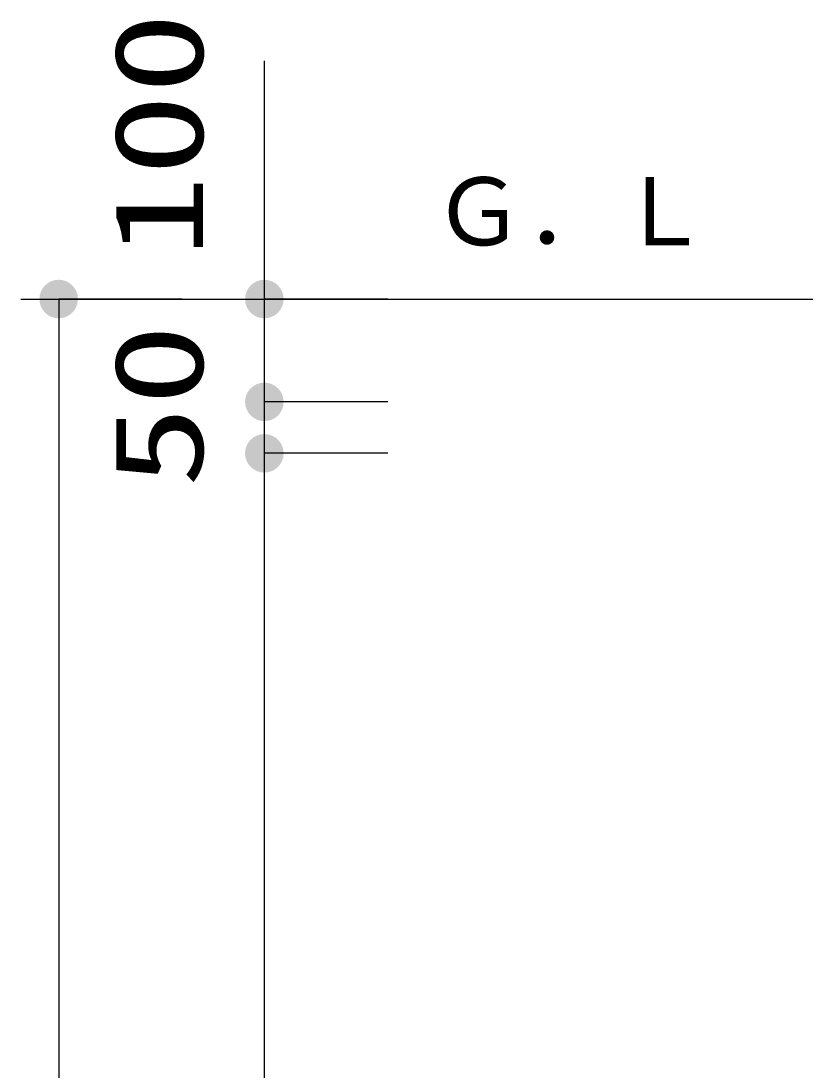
# Model space of a CAD drawing. Units: millimetres, scale not verified. Extents: x -9535 to 7784, y -6883 to 5195.
# Drawn here: x -2100 to -1337, y -2621 to -1601 of the extents above; entities that cross this region are included whole.
import ezdxf
from ezdxf.enums import TextEntityAlignment as Align

# ---------------------------------------------------------------- set-up
doc = ezdxf.new("R2010")
doc.units = ezdxf.units.MM
doc.header["$LTSCALE"] = 30
doc.layers.add('0-2_SEISAKU', color=2, linetype='Continuous', lineweight=25)
doc.layers.add('0-6_SUNPO', color=7, linetype='Continuous', lineweight=25)
doc.styles.add('MS Gothic', font='')
doc.styles.add('ＭＳ ゴシック', font='')
doc.styles.get('MS Gothic').set_extended_font_data('MS Gothic')
doc.styles.get('ＭＳ ゴシック').set_extended_font_data('MS Gothic')

msp = doc.modelspace()

# ---------------------------------------------------------------- linework, layer by layer
at = {"layer": '0-2_SEISAKU'}
msp.add_line((-2099.58, -1870.99), (120.76, -1870.99), dxfattribs=at)
at = {"layer": '0-6_SUNPO', "color": 4}
for p, q in [((-1862.91, -1870.99), (-1862.91, -1639.54)), ((-1942.91, -1870.99), (-2062.91, -1870.99)), ((-2062.91, -1870.99), (-2062.91, -3970.99)), ((-1742.91, -1870.99), (-1862.91, -1870.99)), ((-1862.91, -1970.99), (-1862.91, -1870.99)), ((-1742.91, -1970.99), (-1862.91, -1970.99)), ((-1862.91, -2020.99), (-1862.91, -1970.99)), ((-1742.91, -1970.99), (-1862.91, -1970.99)), ((-1742.91, -2020.99), (-1862.91, -2020.99)), ((-1862.91, -3720.99), (-1862.91, -2020.99)), ((-1742.91, -2020.99), (-1862.91, -2020.99))]:
    msp.add_line(p, q, dxfattribs=at)
at = {"layer": '0-6_SUNPO'}
for points in [[(-2073.33, -1855.4), (-2062.91, -1870.99), (-2076.17, -1857.73)], [(-2070.09, -1853.67), (-2062.91, -1870.99), (-2073.33, -1855.4)], [(-2066.57, -1852.6), (-2062.91, -1870.99), (-2070.09, -1853.67)], [(-2062.91, -1852.24), (-2062.91, -1870.99), (-2066.57, -1852.6)], [(-2059.25, -1852.6), (-2062.91, -1870.99), (-2062.91, -1852.24)], [(-2055.74, -1853.67), (-2062.91, -1870.99), (-2059.25, -1852.6)], [(-2052.49, -1855.4), (-2062.91, -1870.99), (-2055.74, -1853.67)], [(-2049.65, -1857.73), (-2062.91, -1870.99), (-2052.49, -1855.4)], [(-1873.33, -1855.4), (-1862.91, -1870.99), (-1876.17, -1857.73)], [(-1870.09, -1853.67), (-1862.91, -1870.99), (-1873.33, -1855.4)], [(-1866.57, -1852.6), (-1862.91, -1870.99), (-1870.09, -1853.67)], [(-1862.91, -1852.24), (-1862.91, -1870.99), (-1866.57, -1852.6)], [(-1859.25, -1852.6), (-1862.91, -1870.99), (-1862.91, -1852.24)], [(-1855.74, -1853.67), (-1862.91, -1870.99), (-1859.25, -1852.6)], [(-1852.49, -1855.4), (-1862.91, -1870.99), (-1855.74, -1853.67)], [(-1849.65, -1857.73), (-1862.91, -1870.99), (-1852.49, -1855.4)], [(-2080.23, -1863.81), (-2062.91, -1870.99), (-2081.3, -1867.33)], [(-2078.5, -1860.57), (-2062.91, -1870.99), (-2080.23, -1863.81)], [(-2076.17, -1857.73), (-2062.91, -1870.99), (-2078.5, -1860.57)], [(-2047.32, -1860.57), (-2062.91, -1870.99), (-2049.65, -1857.73)], [(-2045.59, -1863.81), (-2062.91, -1870.99), (-2047.32, -1860.57)], [(-2044.52, -1867.33), (-2062.91, -1870.99), (-2045.59, -1863.81)], [(-1880.23, -1863.81), (-1862.91, -1870.99), (-1881.3, -1867.33)], [(-1878.5, -1860.57), (-1862.91, -1870.99), (-1880.23, -1863.81)], [(-1876.17, -1857.73), (-1862.91, -1870.99), (-1878.5, -1860.57)], [(-1847.32, -1860.57), (-1862.91, -1870.99), (-1849.65, -1857.73)], [(-1845.59, -1863.81), (-1862.91, -1870.99), (-1847.32, -1860.57)], [(-1844.52, -1867.33), (-1862.91, -1870.99), (-1845.59, -1863.81)], [(-2081.3, -1867.33), (-2062.91, -1870.99), (-2081.66, -1870.99)], [(-2081.66, -1870.99), (-2062.91, -1870.99), (-2081.3, -1874.65)], [(-2081.3, -1874.65), (-2062.91, -1870.99), (-2080.23, -1878.16)], [(-2080.23, -1878.16), (-2062.91, -1870.99), (-2078.5, -1881.41)], [(-2078.5, -1881.41), (-2062.91, -1870.99), (-2076.17, -1884.25)], [(-2076.17, -1884.25), (-2062.91, -1870.99), (-2073.33, -1886.58)], [(-2073.33, -1886.58), (-2062.91, -1870.99), (-2070.09, -1888.31)], [(-2070.09, -1888.31), (-2062.91, -1870.99), (-2066.57, -1889.38)], [(-2066.57, -1889.38), (-2062.91, -1870.99), (-2062.91, -1889.74)], [(-2044.16, -1870.99), (-2062.91, -1870.99), (-2044.52, -1867.33)], [(-2062.91, -1889.74), (-2062.91, -1870.99), (-2059.25, -1889.38)], [(-2059.25, -1889.38), (-2062.91, -1870.99), (-2055.74, -1888.31)], [(-2055.74, -1888.31), (-2062.91, -1870.99), (-2052.49, -1886.58)], [(-2052.49, -1886.58), (-2062.91, -1870.99), (-2049.65, -1884.25)], [(-2049.65, -1884.25), (-2062.91, -1870.99), (-2047.32, -1881.41)], [(-2047.32, -1881.41), (-2062.91, -1870.99), (-2045.59, -1878.16)], [(-2045.59, -1878.16), (-2062.91, -1870.99), (-2044.52, -1874.65)], [(-2044.52, -1874.65), (-2062.91, -1870.99), (-2044.16, -1870.99)], [(-1881.3, -1867.33), (-1862.91, -1870.99), (-1881.66, -1870.99)], [(-1881.66, -1870.99), (-1862.91, -1870.99), (-1881.3, -1874.65)], [(-1881.3, -1874.65), (-1862.91, -1870.99), (-1880.23, -1878.16)], [(-1880.23, -1878.16), (-1862.91, -1870.99), (-1878.5, -1881.41)], [(-1878.5, -1881.41), (-1862.91, -1870.99), (-1876.17, -1884.25)], [(-1876.17, -1884.25), (-1862.91, -1870.99), (-1873.33, -1886.58)], [(-1873.33, -1886.58), (-1862.91, -1870.99), (-1870.09, -1888.31)], [(-1870.09, -1888.31), (-1862.91, -1870.99), (-1866.57, -1889.38)], [(-1866.57, -1889.38), (-1862.91, -1870.99), (-1862.91, -1889.74)], [(-1844.16, -1870.99), (-1862.91, -1870.99), (-1844.52, -1867.33)], [(-1862.91, -1889.74), (-1862.91, -1870.99), (-1859.25, -1889.38)], [(-1859.25, -1889.38), (-1862.91, -1870.99), (-1855.74, -1888.31)], [(-1855.74, -1888.31), (-1862.91, -1870.99), (-1852.49, -1886.58)], [(-1852.49, -1886.58), (-1862.91, -1870.99), (-1849.65, -1884.25)], [(-1849.65, -1884.25), (-1862.91, -1870.99), (-1847.32, -1881.41)], [(-1847.32, -1881.41), (-1862.91, -1870.99), (-1845.59, -1878.16)], [(-1845.59, -1878.16), (-1862.91, -1870.99), (-1844.52, -1874.65)], [(-1844.52, -1874.65), (-1862.91, -1870.99), (-1844.16, -1870.99)], [(-1876.17, -1957.73), (-1862.91, -1970.99), (-1878.5, -1960.57)], [(-1876.17, -1957.73), (-1862.91, -1970.99), (-1878.5, -1960.57)], [(-1873.33, -1955.4), (-1862.91, -1970.99), (-1876.17, -1957.73)], [(-1873.33, -1955.4), (-1862.91, -1970.99), (-1876.17, -1957.73)], [(-1870.09, -1953.67), (-1862.91, -1970.99), (-1873.33, -1955.4)], [(-1870.09, -1953.67), (-1862.91, -1970.99), (-1873.33, -1955.4)], [(-1866.57, -1952.6), (-1862.91, -1970.99), (-1870.09, -1953.67)], [(-1866.57, -1952.6), (-1862.91, -1970.99), (-1870.09, -1953.67)], [(-1862.91, -1952.24), (-1862.91, -1970.99), (-1866.57, -1952.6)], [(-1862.91, -1952.24), (-1862.91, -1970.99), (-1866.57, -1952.6)], [(-1859.25, -1952.6), (-1862.91, -1970.99), (-1862.91, -1952.24)], [(-1859.25, -1952.6), (-1862.91, -1970.99), (-1862.91, -1952.24)], [(-1855.74, -1953.67), (-1862.91, -1970.99), (-1859.25, -1952.6)], [(-1855.74, -1953.67), (-1862.91, -1970.99), (-1859.25, -1952.6)], [(-1852.49, -1955.4), (-1862.91, -1970.99), (-1855.74, -1953.67)], [(-1852.49, -1955.4), (-1862.91, -1970.99), (-1855.74, -1953.67)], [(-1849.65, -1957.73), (-1862.91, -1970.99), (-1852.49, -1955.4)], [(-1849.65, -1957.73), (-1862.91, -1970.99), (-1852.49, -1955.4)], [(-1847.32, -1960.57), (-1862.91, -1970.99), (-1849.65, -1957.73)], [(-1847.32, -1960.57), (-1862.91, -1970.99), (-1849.65, -1957.73)], [(-1881.3, -1967.33), (-1862.91, -1970.99), (-1881.66, -1970.99)], [(-1881.3, -1967.33), (-1862.91, -1970.99), (-1881.66, -1970.99)], [(-1880.23, -1963.81), (-1862.91, -1970.99), (-1881.3, -1967.33)], [(-1880.23, -1963.81), (-1862.91, -1970.99), (-1881.3, -1967.33)], [(-1878.5, -1960.57), (-1862.91, -1970.99), (-1880.23, -1963.81)], [(-1878.5, -1960.57), (-1862.91, -1970.99), (-1880.23, -1963.81)], [(-1845.59, -1963.81), (-1862.91, -1970.99), (-1847.32, -1960.57)], [(-1845.59, -1963.81), (-1862.91, -1970.99), (-1847.32, -1960.57)], [(-1844.52, -1967.33), (-1862.91, -1970.99), (-1845.59, -1963.81)], [(-1844.52, -1967.33), (-1862.91, -1970.99), (-1845.59, -1963.81)], [(-1844.16, -1970.99), (-1862.91, -1970.99), (-1844.52, -1967.33)], [(-1844.16, -1970.99), (-1862.91, -1970.99), (-1844.52, -1967.33)], [(-1881.66, -1970.99), (-1862.91, -1970.99), (-1881.3, -1974.65)], [(-1881.66, -1970.99), (-1862.91, -1970.99), (-1881.3, -1974.65)], [(-1881.3, -1974.65), (-1862.91, -1970.99), (-1880.23, -1978.16)], [(-1881.3, -1974.65), (-1862.91, -1970.99), (-1880.23, -1978.16)], [(-1880.23, -1978.16), (-1862.91, -1970.99), (-1878.5, -1981.41)], [(-1880.23, -1978.16), (-1862.91, -1970.99), (-1878.5, -1981.41)], [(-1878.5, -1981.41), (-1862.91, -1970.99), (-1876.17, -1984.25)], [(-1878.5, -1981.41), (-1862.91, -1970.99), (-1876.17, -1984.25)], [(-1876.17, -1984.25), (-1862.91, -1970.99), (-1873.33, -1986.58)], [(-1876.17, -1984.25), (-1862.91, -1970.99), (-1873.33, -1986.58)], [(-1873.33, -1986.58), (-1862.91, -1970.99), (-1870.09, -1988.31)], [(-1873.33, -1986.58), (-1862.91, -1970.99), (-1870.09, -1988.31)], [(-1870.09, -1988.31), (-1862.91, -1970.99), (-1866.57, -1989.38)], [(-1870.09, -1988.31), (-1862.91, -1970.99), (-1866.57, -1989.38)], [(-1866.57, -1989.38), (-1862.91, -1970.99), (-1862.91, -1989.74)], [(-1866.57, -1989.38), (-1862.91, -1970.99), (-1862.91, -1989.74)], [(-1862.91, -1989.74), (-1862.91, -1970.99), (-1859.25, -1989.38)], [(-1859.25, -1989.38), (-1862.91, -1970.99), (-1855.74, -1988.31)], [(-1855.74, -1988.31), (-1862.91, -1970.99), (-1852.49, -1986.58)], [(-1852.49, -1986.58), (-1862.91, -1970.99), (-1849.65, -1984.25)], [(-1849.65, -1984.25), (-1862.91, -1970.99), (-1847.32, -1981.41)], [(-1847.32, -1981.41), (-1862.91, -1970.99), (-1845.59, -1978.16)], [(-1845.59, -1978.16), (-1862.91, -1970.99), (-1844.52, -1974.65)], [(-1844.52, -1974.65), (-1862.91, -1970.99), (-1844.16, -1970.99)], [(-1862.91, -1989.74), (-1862.91, -1970.99), (-1859.25, -1989.38)], [(-1859.25, -1989.38), (-1862.91, -1970.99), (-1855.74, -1988.31)], [(-1855.74, -1988.31), (-1862.91, -1970.99), (-1852.49, -1986.58)], [(-1852.49, -1986.58), (-1862.91, -1970.99), (-1849.65, -1984.25)], [(-1849.65, -1984.25), (-1862.91, -1970.99), (-1847.32, -1981.41)], [(-1847.32, -1981.41), (-1862.91, -1970.99), (-1845.59, -1978.16)], [(-1845.59, -1978.16), (-1862.91, -1970.99), (-1844.52, -1974.65)], [(-1844.52, -1974.65), (-1862.91, -1970.99), (-1844.16, -1970.99)], [(-1876.17, -2007.73), (-1862.91, -2020.99), (-1878.5, -2010.57)], [(-1876.17, -2007.73), (-1862.91, -2020.99), (-1878.5, -2010.57)], [(-1873.33, -2005.4), (-1862.91, -2020.99), (-1876.17, -2007.73)], [(-1873.33, -2005.4), (-1862.91, -2020.99), (-1876.17, -2007.73)], [(-1870.09, -2003.67), (-1862.91, -2020.99), (-1873.33, -2005.4)], [(-1870.09, -2003.67), (-1862.91, -2020.99), (-1873.33, -2005.4)], [(-1866.57, -2002.6), (-1862.91, -2020.99), (-1870.09, -2003.67)], [(-1866.57, -2002.6), (-1862.91, -2020.99), (-1870.09, -2003.67)], [(-1862.91, -2002.24), (-1862.91, -2020.99), (-1866.57, -2002.6)], [(-1862.91, -2002.24), (-1862.91, -2020.99), (-1866.57, -2002.6)], [(-1859.25, -2002.6), (-1862.91, -2020.99), (-1862.91, -2002.24)], [(-1859.25, -2002.6), (-1862.91, -2020.99), (-1862.91, -2002.24)], [(-1855.74, -2003.67), (-1862.91, -2020.99), (-1859.25, -2002.6)], [(-1855.74, -2003.67), (-1862.91, -2020.99), (-1859.25, -2002.6)], [(-1852.49, -2005.4), (-1862.91, -2020.99), (-1855.74, -2003.67)], [(-1852.49, -2005.4), (-1862.91, -2020.99), (-1855.74, -2003.67)], [(-1849.65, -2007.73), (-1862.91, -2020.99), (-1852.49, -2005.4)], [(-1849.65, -2007.73), (-1862.91, -2020.99), (-1852.49, -2005.4)], [(-1847.32, -2010.57), (-1862.91, -2020.99), (-1849.65, -2007.73)], [(-1847.32, -2010.57), (-1862.91, -2020.99), (-1849.65, -2007.73)], [(-1881.3, -2017.33), (-1862.91, -2020.99), (-1881.66, -2020.99)], [(-1881.3, -2017.33), (-1862.91, -2020.99), (-1881.66, -2020.99)], [(-1880.23, -2013.81), (-1862.91, -2020.99), (-1881.3, -2017.33)], [(-1880.23, -2013.81), (-1862.91, -2020.99), (-1881.3, -2017.33)], [(-1878.5, -2010.57), (-1862.91, -2020.99), (-1880.23, -2013.81)], [(-1878.5, -2010.57), (-1862.91, -2020.99), (-1880.23, -2013.81)], [(-1845.59, -2013.81), (-1862.91, -2020.99), (-1847.32, -2010.57)], [(-1845.59, -2013.81), (-1862.91, -2020.99), (-1847.32, -2010.57)], [(-1844.52, -2017.33), (-1862.91, -2020.99), (-1845.59, -2013.81)], [(-1844.52, -2017.33), (-1862.91, -2020.99), (-1845.59, -2013.81)], [(-1844.16, -2020.99), (-1862.91, -2020.99), (-1844.52, -2017.33)], [(-1844.16, -2020.99), (-1862.91, -2020.99), (-1844.52, -2017.33)], [(-1881.66, -2020.99), (-1862.91, -2020.99), (-1881.3, -2024.65)], [(-1881.66, -2020.99), (-1862.91, -2020.99), (-1881.3, -2024.65)], [(-1881.3, -2024.65), (-1862.91, -2020.99), (-1880.23, -2028.16)], [(-1881.3, -2024.65), (-1862.91, -2020.99), (-1880.23, -2028.16)], [(-1880.23, -2028.16), (-1862.91, -2020.99), (-1878.5, -2031.41)], [(-1880.23, -2028.16), (-1862.91, -2020.99), (-1878.5, -2031.41)], [(-1878.5, -2031.41), (-1862.91, -2020.99), (-1876.17, -2034.25)], [(-1878.5, -2031.41), (-1862.91, -2020.99), (-1876.17, -2034.25)], [(-1876.17, -2034.25), (-1862.91, -2020.99), (-1873.33, -2036.58)], [(-1876.17, -2034.25), (-1862.91, -2020.99), (-1873.33, -2036.58)], [(-1873.33, -2036.58), (-1862.91, -2020.99), (-1870.09, -2038.31)], [(-1873.33, -2036.58), (-1862.91, -2020.99), (-1870.09, -2038.31)], [(-1870.09, -2038.31), (-1862.91, -2020.99), (-1866.57, -2039.38)], [(-1870.09, -2038.31), (-1862.91, -2020.99), (-1866.57, -2039.38)], [(-1866.57, -2039.38), (-1862.91, -2020.99), (-1862.91, -2039.74)], [(-1866.57, -2039.38), (-1862.91, -2020.99), (-1862.91, -2039.74)], [(-1862.91, -2039.74), (-1862.91, -2020.99), (-1859.25, -2039.38)], [(-1859.25, -2039.38), (-1862.91, -2020.99), (-1855.74, -2038.31)], [(-1855.74, -2038.31), (-1862.91, -2020.99), (-1852.49, -2036.58)], [(-1852.49, -2036.58), (-1862.91, -2020.99), (-1849.65, -2034.25)], [(-1849.65, -2034.25), (-1862.91, -2020.99), (-1847.32, -2031.41)], [(-1847.32, -2031.41), (-1862.91, -2020.99), (-1845.59, -2028.16)], [(-1845.59, -2028.16), (-1862.91, -2020.99), (-1844.52, -2024.65)], [(-1844.52, -2024.65), (-1862.91, -2020.99), (-1844.16, -2020.99)], [(-1862.91, -2039.74), (-1862.91, -2020.99), (-1859.25, -2039.38)], [(-1859.25, -2039.38), (-1862.91, -2020.99), (-1855.74, -2038.31)], [(-1855.74, -2038.31), (-1862.91, -2020.99), (-1852.49, -2036.58)], [(-1852.49, -2036.58), (-1862.91, -2020.99), (-1849.65, -2034.25)], [(-1849.65, -2034.25), (-1862.91, -2020.99), (-1847.32, -2031.41)], [(-1847.32, -2031.41), (-1862.91, -2020.99), (-1845.59, -2028.16)], [(-1845.59, -2028.16), (-1862.91, -2020.99), (-1844.52, -2024.65)], [(-1844.52, -2024.65), (-1862.91, -2020.99), (-1844.16, -2020.99)]]:
    msp.add_solid(points, dxfattribs=at)

# ---------------------------------------------------------------- texts
at = {"layer": '0-2_SEISAKU', "color": 4, "style": 'MS Gothic'}
msp.add_text('Ｇ．Ｌ', height=65.98, dxfattribs=at).set_placement((-1699.53, -1838.41), align=Align.BOTTOM_LEFT)
at = {"layer": '0-6_SUNPO', "color": 3, "style": 'ＭＳ ゴシック', "width": 1.35}
for s, p in [('100', (-1896.66, -1830.77)), ('50', (-1896.66, -2054.28))]:
    msp.add_text(s, height=86.59, rotation=90, dxfattribs=at).set_placement(p, align=Align.BOTTOM_LEFT)

doc.saveas('drawing.dxf')
